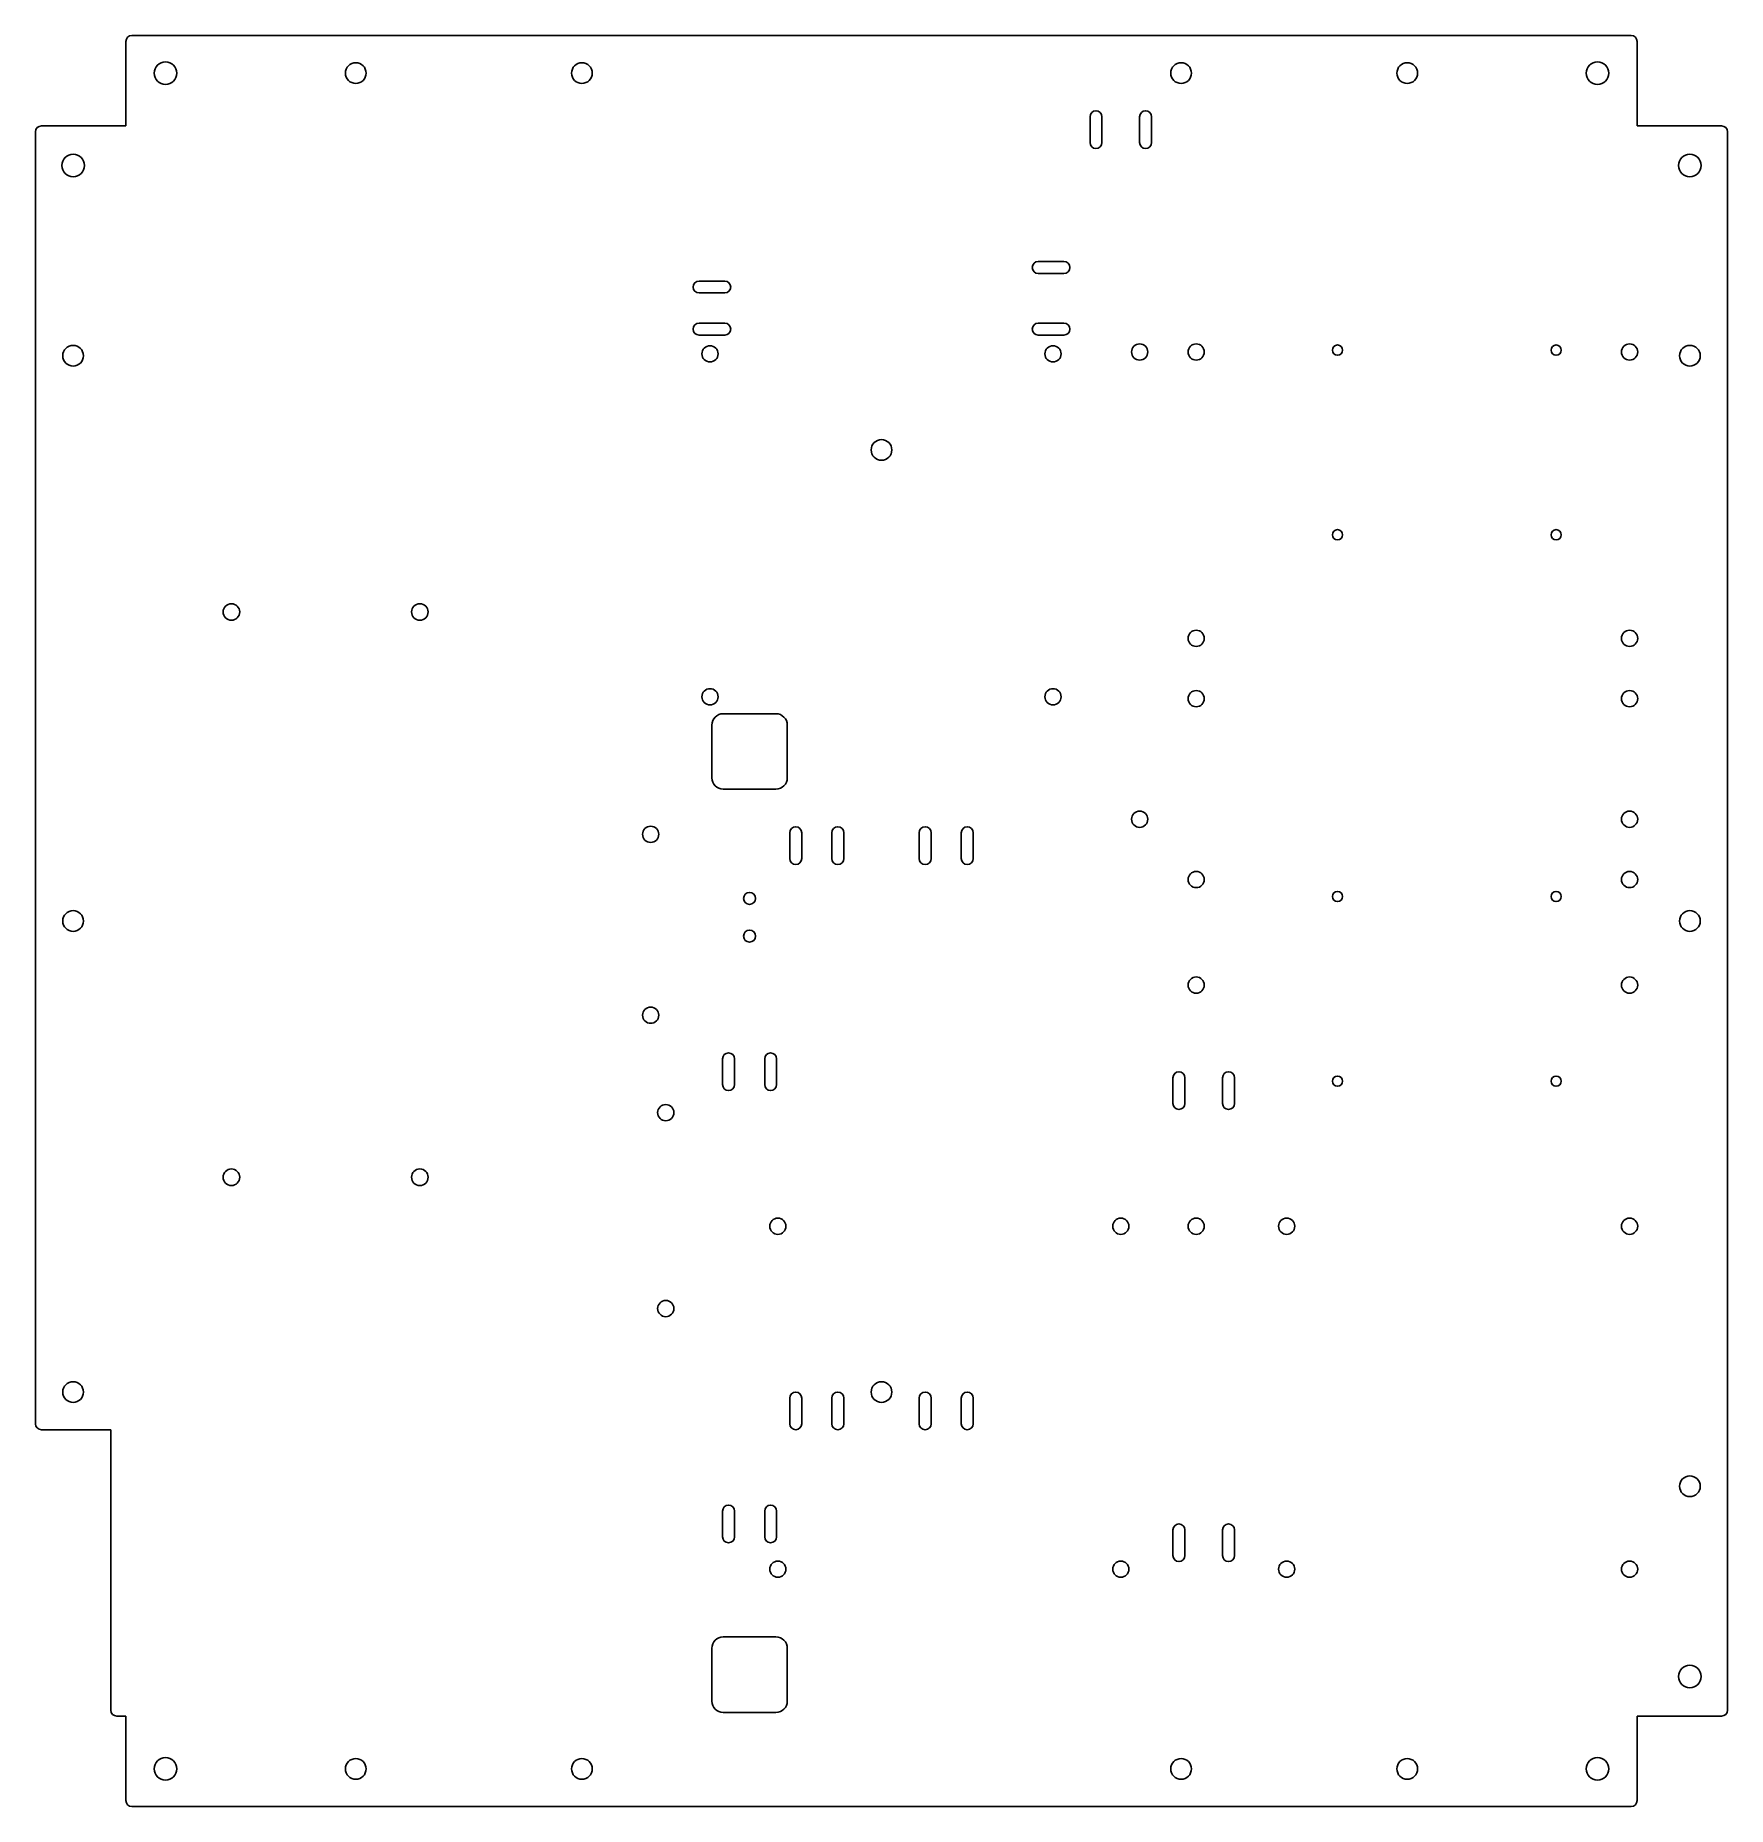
# Model space of a CAD drawing. Header units: millimetres. Extents: x 0 to 449, y 0 to 470.
import ezdxf

# ---------------------------------------------------------------- set-up
doc = ezdxf.new("R2010")
doc.units = ezdxf.units.MM

msp = doc.modelspace()

# ---------------------------------------------------------------- linework, layer by layer
at = {"color": 7, "linetype": 'Continuous', "lineweight": 25}
for p, q in [((24, 468.4125), (24, 446)), ((423.4125, 470), (25.5875, 470)), ((425, 446), (425, 468.4125)), ((279.825, 441.5875), (279.825, 448.4125)), ((283, 448.4125), (283, 441.5875)), ((293, 441.5875), (293, 448.4125)), ((296.175, 448.4125), (296.175, 441.5875)), ((0, 444.4125), (0, 101.5875)), ((24, 446), (1.5875, 446)), ((447.4125, 446), (425, 446)), ((449, 25.5875), (449, 444.4125)), ((266.0875, 410), (272.9125, 410)), ((176.0875, 404.825), (182.9125, 404.825)), ((272.9125, 406.825), (266.0875, 406.825)), ((182.9125, 401.65), (176.0875, 401.65)), ((176.0875, 393.65), (182.9125, 393.65)), ((182.9125, 390.475), (176.0875, 390.475)), ((266.0875, 393.65), (272.9125, 393.65)), ((272.9125, 390.475), (266.0875, 390.475)), ((179.5, 273), (179.5, 287)), ((182.5, 290), (196.5, 290)), ((199.5, 287), (199.5, 273)), ((196.5, 270), (182.5, 270)), ((200.15, 251.5875), (200.15, 258.4125)), ((203.325, 258.4125), (203.325, 251.5875)), ((211.325, 251.5875), (211.325, 258.4125)), ((214.5, 258.4125), (214.5, 251.5875)), ((234.5, 251.5875), (234.5, 258.4125)), ((237.675, 258.4125), (237.675, 251.5875)), ((245.675, 251.5875), (245.675, 258.4125)), ((248.85, 258.4125), (248.85, 251.5875)), ((182.325, 191.5875), (182.325, 198.4125)), ((185.5, 198.4125), (185.5, 191.5875)), ((193.5, 191.5875), (193.5, 198.4125)), ((196.675, 198.4125), (196.675, 191.5875)), ((301.825, 186.5875), (301.825, 193.4125)), ((305, 193.4125), (305, 186.5875)), ((315, 186.5875), (315, 193.4125)), ((318.175, 193.4125), (318.175, 186.5875)), ((200.15, 101.5875), (200.15, 108.4125)), ((203.325, 108.4125), (203.325, 101.5875)), ((211.325, 101.5875), (211.325, 108.4125)), ((214.5, 108.4125), (214.5, 101.5875)), ((234.5, 101.5875), (234.5, 108.4125)), ((237.675, 108.4125), (237.675, 101.5875)), ((245.675, 101.5875), (245.675, 108.4125)), ((248.85, 108.4125), (248.85, 101.5875)), ((1.5875, 100), (20, 100)), ((20, 100), (20, 25.5875)), ((182.325, 71.5875), (182.325, 78.4125)), ((185.5, 78.4125), (185.5, 71.5875)), ((193.5, 71.5875), (193.5, 78.4125)), ((196.675, 78.4125), (196.675, 71.5875)), ((301.825, 66.5875), (301.825, 73.4125)), ((305, 73.4125), (305, 66.5875)), ((315, 66.5875), (315, 73.4125)), ((318.175, 73.4125), (318.175, 66.5875)), ((182.5, 45), (196.5, 45)), ((179.5, 28), (179.5, 42)), ((199.5, 42), (199.5, 28)), ((21.5875, 24), (24, 24)), ((24, 24), (24, 1.5875)), ((196.5, 25), (182.5, 25)), ((425, 24), (447.4125, 24)), ((425, 1.5875), (425, 24)), ((25.5875, 0), (423.4125, 0))]:
    msp.add_line(p, q, dxfattribs=at)
for centre, radius in [((34.5, 460), 3), ((85, 460), 2.75), ((145, 460), 2.75), ((304, 460), 2.75), ((364, 460), 2.75), ((414.5, 460), 3), ((10, 435.5), 3), ((439, 435.5), 3), ((10, 385), 2.75), ((179, 385.5), 2.15), ((270, 385.5), 2.15), ((293, 386), 2.15), ((308, 386), 2.15), ((345.5, 386.5), 1.35), ((403.5, 386.5), 1.35), ((423, 386), 2.15), ((439, 385), 2.75), ((224.5, 360), 2.75), ((345.5, 337.5), 1.35), ((403.5, 337.5), 1.35), ((52, 317), 2.2), ((102, 317), 2.2), ((308, 310), 2.15), ((423, 310), 2.15), ((179, 294.5), 2.15), ((270, 294.5), 2.15), ((308, 294), 2.15), ((423, 294), 2.15), ((293, 262), 2.15), ((423, 262), 2.15), ((163.25, 258), 2.15), ((308, 246), 2.15), ((423, 246), 2.15), ((189.5, 241), 1.6), ((345.5, 241.5), 1.35), ((403.5, 241.5), 1.35), ((10, 235), 2.75), ((439, 235), 2.75), ((189.5, 231), 1.6), ((308, 218), 2.15), ((423, 218), 2.15), ((163.25, 210), 2.15), ((345.5, 192.5), 1.35), ((403.5, 192.5), 1.35), ((167.25, 184.15), 2.15), ((52, 167), 2.2), ((102, 167), 2.2), ((197, 154), 2.15), ((288, 154), 2.15), ((308, 154), 2.15), ((332, 154), 2.15), ((423, 154), 2.15), ((167.25, 132.15), 2.15), ((10, 110), 2.75), ((224.5, 110), 2.75), ((439, 85), 2.75), ((197, 63), 2.15), ((288, 63), 2.15), ((332, 63), 2.15), ((423, 63), 2.15), ((439, 34.5), 3), ((34.5, 10), 3), ((85, 10), 2.75), ((145, 10), 2.75), ((304, 10), 2.75), ((364, 10), 2.75), ((414.5, 10), 3)]:
    msp.add_circle(centre, radius, dxfattribs=at)
for centre, radius, start, end in [((25.5875, 468.4125), 1.5875, 90, 180), ((423.4125, 468.4125), 1.5875, 0, 90), ((281.4125, 448.4125), 1.5875, 0, 180), ((294.5875, 448.4125), 1.5875, 0, 180), ((1.5875, 444.4125), 1.5875, 90, 180), ((447.4125, 444.4125), 1.5875, 360, 90), ((281.4125, 441.5875), 1.5875, 180, 0), ((294.5875, 441.5875), 1.5875, 180, 0), ((266.0875, 408.4125), 1.5875, 90, 270), ((272.9125, 408.4125), 1.5875, 270, 90), ((176.0875, 403.2375), 1.5875, 90, 270), ((182.9125, 403.2375), 1.5875, 270, 90), ((176.0875, 392.0625), 1.5875, 90, 270), ((182.9125, 392.0625), 1.5875, 270, 90), ((266.0875, 392.0625), 1.5875, 90, 270), ((272.9125, 392.0625), 1.5875, 270, 90), ((182.5, 287), 3, 90, 180), ((196.5, 287), 3, 0, 90), ((182.5, 273), 3, 180, 270), ((196.5, 273), 3, 270, 0), ((201.7375, 258.4125), 1.5875, 360, 180), ((212.9125, 258.4125), 1.5875, 0, 180), ((236.0875, 258.4125), 1.5875, 0, 180), ((247.2625, 258.4125), 1.5875, 0, 180), ((201.7375, 251.5875), 1.5875, 180, 360), ((212.9125, 251.5875), 1.5875, 180, 0), ((236.0875, 251.5875), 1.5875, 180, 0), ((247.2625, 251.5875), 1.5875, 180, 0), ((183.9125, 198.4125), 1.5875, 0, 180), ((195.0875, 198.4125), 1.5875, 0, 180), ((303.4125, 193.4125), 1.5875, 0, 180), ((316.5875, 193.4125), 1.5875, 0, 180), ((183.9125, 191.5875), 1.5875, 180, 0), ((195.0875, 191.5875), 1.5875, 180, 0), ((303.4125, 186.5875), 1.5875, 180, 0), ((316.5875, 186.5875), 1.5875, 180, 0), ((201.7375, 108.4125), 1.5875, 360, 180), ((212.9125, 108.4125), 1.5875, 0, 180), ((236.0875, 108.4125), 1.5875, 0, 180), ((247.2625, 108.4125), 1.5875, 0, 180), ((1.5875, 101.5875), 1.5875, 180, 270), ((201.7375, 101.5875), 1.5875, 180, 360), ((212.9125, 101.5875), 1.5875, 180, 0), ((236.0875, 101.5875), 1.5875, 180, 0), ((247.2625, 101.5875), 1.5875, 180, 0), ((183.9125, 78.4125), 1.5875, 0, 180), ((195.0875, 78.4125), 1.5875, 0, 180), ((183.9125, 71.5875), 1.5875, 180, 0), ((195.0875, 71.5875), 1.5875, 180, 0), ((303.4125, 73.4125), 1.5875, 0, 180), ((316.5875, 73.4125), 1.5875, 0, 180), ((303.4125, 66.5875), 1.5875, 180, 0), ((316.5875, 66.5875), 1.5875, 180, 0), ((182.5, 42), 3, 90, 180), ((196.5, 42), 3, 0, 90), ((21.5875, 25.5875), 1.5875, 180, 270), ((182.5, 28), 3, 180, 270), ((196.5, 28), 3, 270, 0), ((447.4125, 25.5875), 1.5875, 270, 0), ((25.5875, 1.5875), 1.5875, 180, 270), ((423.4125, 1.5875), 1.5875, 270, 0)]:
    msp.add_arc(centre, radius, start, end, dxfattribs=at)

doc.saveas('drawing.dxf')
